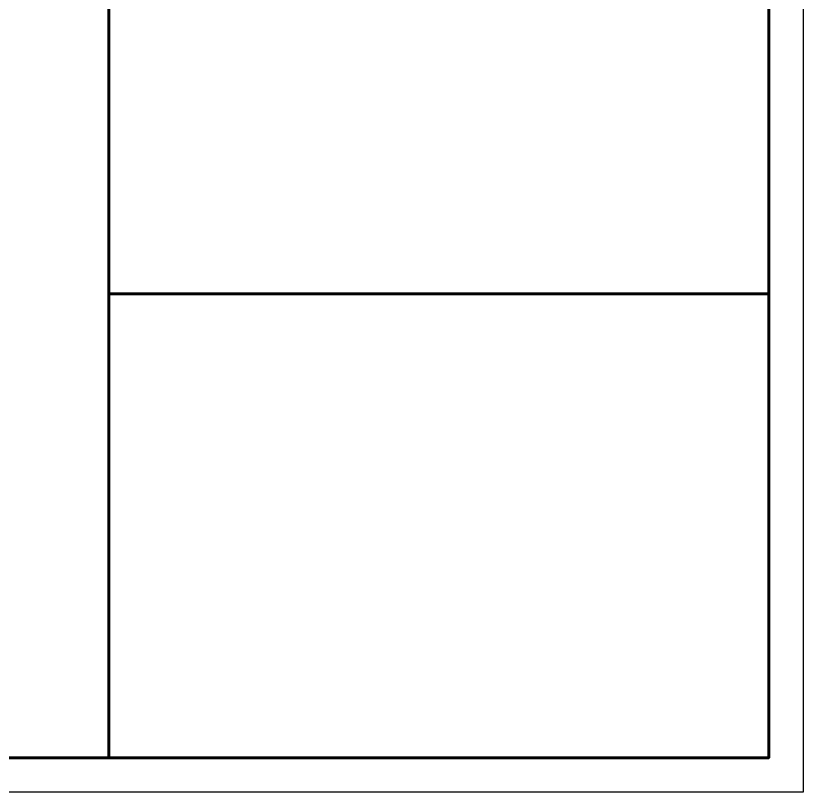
# Model space of a CAD drawing. Header units: feet. Extents: x 12125 to 16886, y -11859 to -10215.
# Drawn here: x 14699.2 to 14972.9, y -11661.1 to -11391 of the extents above; entities that cross this region are included whole.
import ezdxf

# ---------------------------------------------------------------- set-up
doc = ezdxf.new("R2010")
doc.units = ezdxf.units.FT
doc.header["$MEASUREMENT"] = 0
doc.layers.get('0').update_dxf_attribs({"lineweight": 30})
doc.layers.add('WALL', color=10, linetype='Continuous', lineweight=30)

msp = doc.modelspace()

# ---------------------------------------------------------------- linework, layer by layer
at = {"color": 3}
msp.add_line((14972.942, -10214.819, -0.904), (14972.942, -11661.078, -0.904), dxfattribs=at)
at = {"color": 3, "elevation": -0.904}
msp.add_lwpolyline([(13212.429, -10214.819), (14972.942, -10214.819), (14972.942, -11661.078), (13212.429, -11661.078)], close=True, dxfattribs=at)
at = {"layer": 'WALL', "color": 35, "linetype": 'Continuous', "lineweight": 60}
for p, q in [((14731.596, -11649.078, -0.904), (14731.596, -10227.319, -0.904)), ((14960.942, -10226.819, -0.904), (14960.942, -11649.078, -0.904)), ((14731.596, -11487.73, -0.904), (14960.942, -11487.73, -0.904))]:
    msp.add_line(p, q, dxfattribs=at)
at = {"layer": 'WALL', "color": 35, "linetype": 'Continuous', "lineweight": 60, "elevation": -0.904}
msp.add_lwpolyline([(13224.429, -10226.819), (14960.942, -10226.819), (14960.942, -11649.078), (13224.429, -11649.078)], close=True, dxfattribs=at)

doc.saveas('drawing.dxf')
